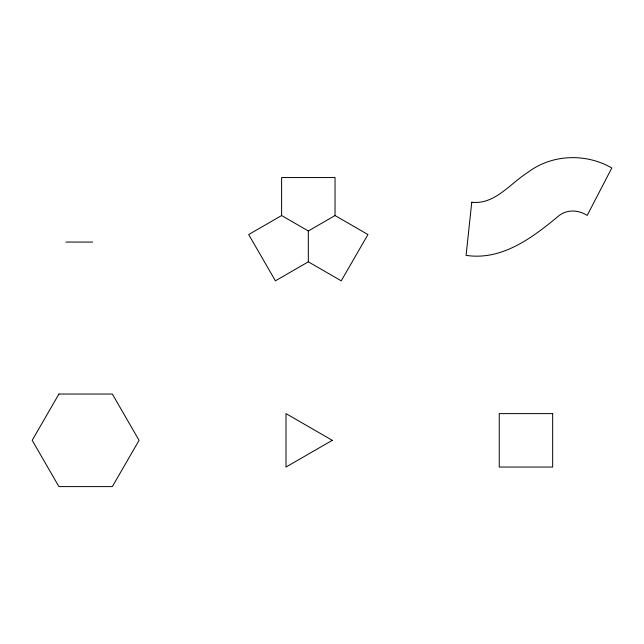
<?xml version="1.0" encoding="UTF-8"?>
<svg xmlns="http://www.w3.org/2000/svg" width="644" height="644" viewBox="0 0 644 644"><rect width="100%" height="100%" fill="white"/><g stroke="black" fill="none" stroke-linecap="round" stroke-linejoin="round"><path stroke-width="0.97" d="M281.605 215.547L248.689 234.553L275.407 280.824L308.323 261.826L341.24 280.824L367.949 234.553L335.041 215.547L335.041 177.543L281.605 177.543L281.605 215.547L308.323 230.979L308.323 261.826M308.323 230.979L335.041 215.547M65.921 242.064L92.639 242.064M471.754 202.248L466.087 255.378C501.837 260.74 532.016 237.982 557.857 216.609C566.148 209.179 578.183 209.582 587.207 215.418L611.8 167.979C585.831 152.99 551.852 154.133 527.79 172.439C510.161 183.468 494.834 204.832 471.754 202.248M58.918 394.048L32.2 440.327L58.918 486.598L112.346 486.598L139.064 440.327L112.346 394.048L58.918 394.048M332.272 440.327L286 467.037L286 413.609L332.272 440.327M552.665 413.609L499.237 413.609L499.237 467.037L552.665 467.037L552.665 413.609"/></g></svg>
